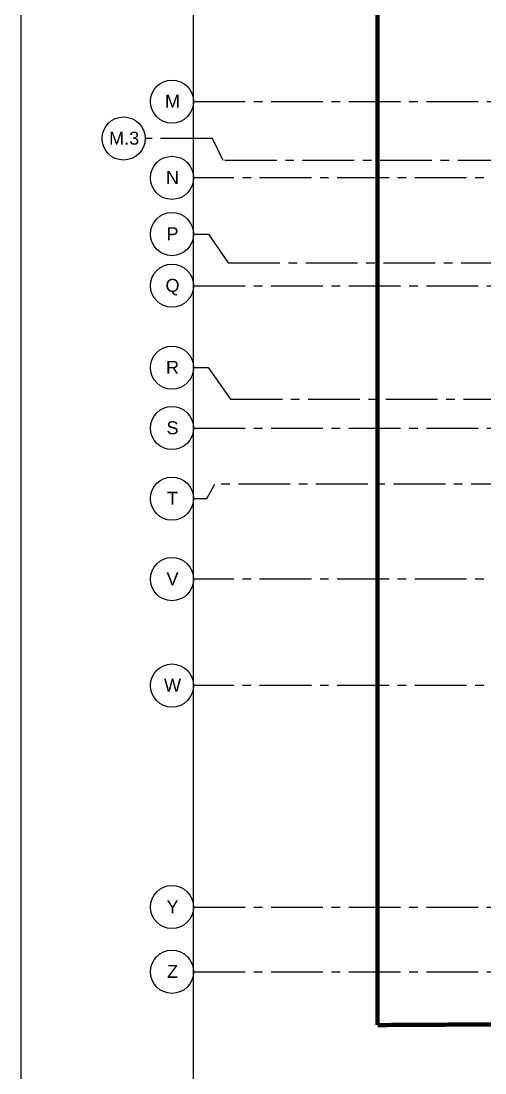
# Model space of a CAD drawing. Header units: inches. Extents: x 24000 to 28048, y 0 to 3165.
# Drawn here: x 24000 to 24323, y 774 to 1505 of the extents above; entities that cross this region are included whole.
import ezdxf
from ezdxf.enums import TextEntityAlignment as Align

# ---------------------------------------------------------------- set-up
doc = ezdxf.new("R2010")
doc.units = ezdxf.units.IN
doc.header["$LTSCALE"] = 48
doc.header["$MEASUREMENT"] = 0
for name, pattern in [('CENTER2', [1.125, 0.75, -0.125, 0.125, -0.125]), ('HIDDEN', [0.375, 0.25, -0.125]), ('PHANTOM2', [1.25, 0.625, -0.125, 0.125, -0.125, 0.125, -0.125])]:
    doc.linetypes.add(name, pattern=pattern)
for name, color, linetype in [('_0_Objects', 8, 'Continuous'), ('A-Grid(3-32)', 8, 'CENTER2'), ('A-Site-Property', 8, 'PHANTOM2'), ('S-Grid-Iden', 8, 'Continuous')]:
    doc.layers.add(name, color=color, linetype=linetype)
doc.layers.add('A-ANNO-NPLT', color=8, linetype='Continuous', plot=False)
doc.styles.get("Standard").update_dxf_attribs({"font": 'arial.ttf'})

# ---------------------------------------------------------------- blocks, each defined once
blk = doc.blocks.new('Column Bubble')
blk.add_circle((-0.0042, -0.0024), 0.1562)
blk.add_attdef('XX', text='', height=0.0938).set_placement((0, 0), align=Align.MIDDLE_CENTER)
blk = doc.blocks.new('4TH FLOOR - STRUCTURAL GRID')
at = {"layer": 'A-Grid(3-32)'}
for p, q in [((2104.5, -14592.75), (5912.5, -14592.75)), ((5912.5, -14645.75), (2104.5, -14645.75)), ((2128.61, -14704.75), (5888.38, -14704.75)), ((2104.5, -14720.75), (5912.5, -14720.75)), ((2130.3, -14799.75), (5886.7, -14799.75)), ((2104.5, -14819.75), (5912.5, -14819.75)), ((5897.69, -14858.75), (2119.31, -14858.75)), ((5912.5, -14924.75), (2104.5, -14924.75)), ((5912.5, -14998.75), (2104.5, -14998.75)), ((2104.5, -15152.75), (5912.5, -15152.75)), ((2104.5, -15197.75), (5912.5, -15197.75))]:
    blk.add_line(p, q, dxfattribs=at)
for points in [[(5888.38, -14633.75), (2125.19, -14633.75), (2117.62, -14618.44), (2070.85, -14618.44)], [(2104.5, -14684.89), (2114.85, -14684.89), (2128.61, -14704.75)], [(2104.5, -14777.73), (2114.59, -14777.73), (2130.3, -14799.75)], [(2104.5, -14868.75), (2113.67, -14868.75), (2119.31, -14858.75)]]:
    blk.add_lwpolyline(points, dxfattribs=at)
at = {"layer": 'S-Grid-Iden', "xscale": 96, "yscale": 96, "zscale": 96}
for p, values in [((2089.9, -14592.52), {'XX': 'M'}), ((2056.25, -14618.2), {'XX': 'M.3'}), ((2089.9, -14645.52), {'XX': 'N'}), ((2089.9, -14684.65), {'XX': 'P'}), ((2089.9, -14720.52), {'XX': 'Q'}), ((2089.9, -14777.5), {'XX': 'R'}), ((2089.9, -14819.52), {'XX': 'S'}), ((2089.9, -14868.52), {'XX': 'T'}), ((2089.9, -14924.52), {'XX': 'V'}), ((2089.9, -14998.52), {'XX': 'W'}), ((2089.9, -15152.52), {'XX': 'Y'}), ((2089.9, -15197.52), {'XX': 'Z'})]:
    blk.add_blockref('Column Bubble', p, dxfattribs=at).add_auto_attribs(values)

msp = doc.modelspace()

# ---------------------------------------------------------------- linework, layer by layer
at = {"layer": 'A-ANNO-NPLT'}
for points in [[(24000, 0), (24000, 2976), (28048, 2976), (28048, 0)], [(24120, 360), (24120, 2616), (27928, 2616), (27928, 360)]]:
    msp.add_lwpolyline(points, close=True, dxfattribs=at)
at = {"layer": 'A-Site-Property', "const_width": 3}
msp.add_lwpolyline([(24860, 809.26, 0.000391), (24716, 809.14, 0.00127), (24248, 807.22), (24248, 1672.12), (24248, 2571.99), (27651.75, 1937.56, 0.002707), (27800, 1910.76), (27800, 809.26), (24860, 809.26)], format="xyb", dxfattribs=at)

# ---------------------------------------------------------------- block references
at = {"layer": '_0_Objects', "linetype": 'HIDDEN'}
msp.add_blockref('4TH FLOOR - STRUCTURAL GRID', (22015.5, 16042.01), dxfattribs=at)

doc.saveas('drawing.dxf')
